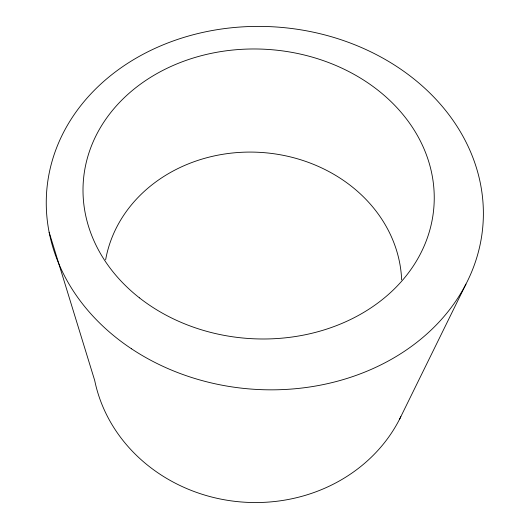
<?xml version="1.0" encoding="UTF-8"?>
<svg xmlns="http://www.w3.org/2000/svg" width="529" height="529" viewBox="0 0 529 529"><rect width="100%" height="100%" fill="white"/><g stroke="black" fill="none" stroke-linecap="round" stroke-linejoin="round"><path stroke-width="0.79" d="M399.355 419.649L465.956 284.113M49.137 232.224L94.704 380.483A161.385 147.049 4.5 0 0 234.797 501.327A161.385 147.049 4.5 0 0 400.843 416.673M105.635 259.785A149.026 130.035 3.8 0 1 261.637 152.471A149.026 130.035 3.8 0 1 401.65 279.841M131.523 348.809A218.768 181.467 4.5 0 0 481.469 237.376A218.768 181.467 4.5 0 0 181.467 38.161A218.768 181.467 4.5 0 0 131.523 348.809M139.431 297.847A175.754 144.853 3.9 0 0 429.912 229.725A175.754 144.853 3.9 0 0 206.515 54.414A175.754 144.853 3.9 0 0 139.431 297.847"/></g></svg>
